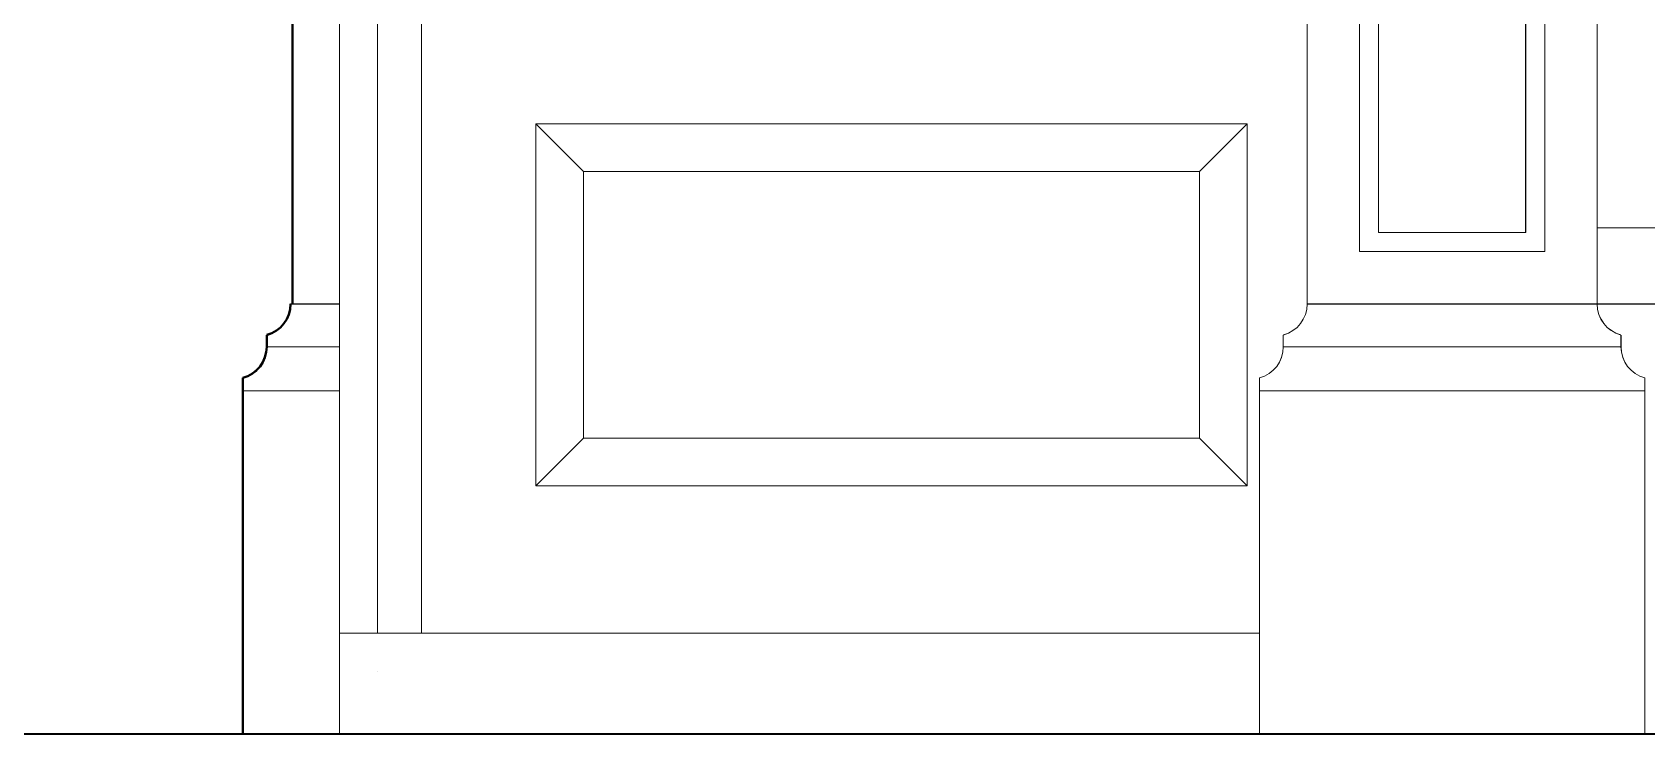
# Model space of a CAD drawing. Header units: millimetres. Extents: x -159872 to 386485, y -250577 to 158966.
# Drawn here: x 227241 to 228935, y 15172 to 15908 of the extents above; entities that cross this region are included whole.
import ezdxf

# ---------------------------------------------------------------- set-up
doc = ezdxf.new("R2010")
doc.units = ezdxf.units.MM
for name, color, linetype, lineweight in [('LDS-elevation', 7, 'Continuous', 9), ('LDS-ground line', 1, 'Continuous', 35), ('LDS-hatch', 253, 'Continuous', 9), ('LDS-struct-extg-doors windows', 7, 'Continuous', 9), ('LDS-struct-extg-walls', 1, 'Continuous', 40)]:
    doc.layers.add(name, color=color, linetype=linetype, lineweight=lineweight)

# ---------------------------------------------------------------- blocks, each defined once
blk = doc.blocks.new('Group-204')
at = {"layer": 'LDS-elevation', "color": 7, "lineweight": 18, "flags": 128}
blk.add_lwpolyline([(166840.5, 54373.5), (166840.5, 52080.3), (166838.6, 52080.3), (166838.6, 52072.7), (166835.3, 52065.8), (166831.6, 52059.7), (166825.5, 52053.6), (166817.8, 52049.2), (166813.6, 52047.7), (166813.6, 52035.3), (166812.4, 52026.3), (166810.2, 52020.5), (166806.6, 52014.7), (166802.5, 52009.4), (166796.7, 52006.1), (166788.6, 52002.7), (166788.6, 51629.6), (177637.7, 51629.6)], dxfattribs=at)
at = {"layer": 'LDS-elevation', "lineweight": 18, "flags": 128}
blk.add_lwpolyline([(166889.9, 51735.1), (167855.2, 51735.1), (167855.2, 51629.6), (166889.9, 51629.6)], close=True, dxfattribs=at)
at = {"layer": 'LDS-hatch', "color": 7}
for p, q in [((167842.2, 52269.3), (167095.9, 52269.3)), ((167095.9, 51889.6), (167095.9, 52269.3)), ((167145.9, 52219.3), (167095.9, 52269.3)), ((167842.2, 52269.3), (167792.2, 52219.3)), ((167145.9, 51939.6), (167095.9, 51889.6)), ((167792.2, 51939.6), (167842.2, 51889.6))]:
    blk.add_line(p, q, dxfattribs=at)
at = {"layer": 'LDS-hatch', "color": 7, "flags": 128}
for points in [[(167960.2, 52135.3), (168154.5, 52135.3), (168154.5, 53648.6), (167960.2, 53648.6)], [(167980.2, 52155.3), (168134.5, 52155.3), (168134.5, 53628.6), (167980.2, 53628.6)], [(167842.2, 52269.3), (167095.9, 52269.3), (167095.9, 51889.6), (167842.2, 51889.6)], [(167792.2, 52219.3), (167145.9, 52219.3), (167145.9, 51939.6), (167792.2, 51939.6)]]:
    blk.add_lwpolyline(points, close=True, dxfattribs=at)
at = {"layer": 'LDS-struct-extg-doors windows', "color": 7}
for p, q in [((166889.9, 51629.6), (166889.9, 54531.7)), ((167905.2, 52080.3), (167905.2, 54531.7)), ((168209.5, 52080.3), (168209.5, 54531.7)), ((166929.9, 51735.1), (166929.9, 53674.2)), ((166975.9, 51735.1), (166975.9, 53634.2)), ((167842.2, 51889.6), (167842.2, 52269.3)), ((168209.5, 52160.3), (170463.4, 52160.3)), ((166838.6, 52080.3), (166889.9, 52080.3)), ((167905.2, 52080.3), (168209.5, 52080.3)), ((168209.5, 52080.3), (170463.4, 52080.3)), ((166813.6, 52035.3), (166889.9, 52035.3)), ((167880.2, 52047.7), (167880.2, 52035.3)), ((167880.2, 52035.3), (168234.5, 52035.3)), ((168234.5, 52047.7), (168234.5, 52035.3)), ((167855.2, 51989.3), (167855.2, 52002.7)), ((168259.5, 52002.7), (168259.5, 51989.3)), ((166889.9, 51989.3), (166788.6, 51989.3)), ((166838.6, 51989.3), (166889.9, 51989.3)), ((167855.2, 51989.3), (167855.2, 51629.6)), ((168259.5, 51989.3), (167855.2, 51989.3)), ((167905.2, 51989.3), (168259.5, 51989.3)), ((168172.6, 51989.3), (168172.6, 51989.3)), ((168259.5, 51989.3), (168259.5, 51629.6)), ((167842.2, 51889.6), (167095.9, 51889.6)), ((167855.2, 51735.1), (166889.9, 51735.1)), ((166929.9, 51695.1), (166929.9, 51695.1))]:
    blk.add_line(p, q, dxfattribs=at)
for centre, start, end in [((167871.6, 52080.3), 284.8747, 0), ((168243.1, 52080.3), 180, 255.1253), ((167846.6, 52035.3), 284.8747, 0), ((168268.1, 52035.3), 180, 255.1253)]:
    blk.add_arc(centre, 33.6, start, end, dxfattribs=at)
at = {"layer": 'LDS-struct-extg-walls', "color": 7}
for p, q in [((166840.5, 52080.3), (166840.5, 54531.7)), ((166840.5, 52080.3), (166840.5, 54531.7)), ((166813.6, 52047.7), (166813.6, 52035.3)), ((166788.6, 51989.3), (166788.6, 52002.7)), ((166788.6, 51989.3), (166788.6, 51629.6))]:
    blk.add_line(p, q, dxfattribs=at)
for centre in [(166805, 52080.3), (166780, 52035.3)]:
    blk.add_arc(centre, 33.6, 284.8747, 0, dxfattribs=at)

msp = doc.modelspace()

# ---------------------------------------------------------------- linework, layer by layer
at = {"layer": 'LDS-ground line', "color": 7}
msp.add_line((225304.85938, 15172.07475), (241767.58462, 15172.07475), dxfattribs=at)
at = {"layer": 'LDS-hatch', "color": 253}
for p, q in [((228515.69313, 15811.77189), (227769.41617, 15811.77189)), ((227769.41617, 15432.13064), (227769.41617, 15811.77189)), ((227819.41617, 15761.77189), (227769.41617, 15811.77189)), ((228515.69313, 15811.77189), (228465.69313, 15761.77189)), ((227819.41617, 15482.13064), (227769.41617, 15432.13064)), ((228465.69313, 15482.13064), (228515.69313, 15432.13064))]:
    msp.add_line(p, q, dxfattribs=at)
at = {"layer": 'LDS-hatch', "color": 253, "flags": 128}
for points in [[(228633.70122, 15677.73644), (228827.96868, 15677.73644), (228827.96868, 17191.07975), (228633.70122, 17191.07975)], [(228653.70122, 15697.73644), (228807.96868, 15697.73644), (228807.96868, 17171.07975), (228653.70122, 17171.07975)], [(228515.69313, 15811.77189), (227769.41617, 15811.77189), (227769.41617, 15432.13064), (228515.69313, 15432.13064)], [(228465.69313, 15761.77189), (227819.41617, 15761.77189), (227819.41617, 15482.13064), (228465.69313, 15482.13064)]]:
    msp.add_lwpolyline(points, close=True, dxfattribs=at)
at = {"layer": 'LDS-struct-extg-doors windows', "color": 253}
for p, q in [((227563.41617, 15172.07475), (227563.41617, 17916.00423)), ((228578.70122, 15622.73644), (228578.70122, 17916.00423)), ((228882.96868, 15622.73644), (228882.96868, 17916.00423)), ((227603.41617, 15277.62426), (227603.41617, 17216.67309)), ((227649.41617, 15277.62426), (227649.41617, 17176.67309)), ((228515.69313, 15432.13064), (228515.69313, 15811.77189)), ((228882.96868, 15702.73644), (231136.95834, 15702.73644)), ((227512.1074, 15622.73644), (227563.41617, 15622.73644)), ((228578.70122, 15622.73644), (228882.96868, 15622.73644)), ((228882.96868, 15622.73644), (231136.95834, 15622.73644)), ((228553.70122, 15590.22947), (228553.70122, 15577.73644)), ((228907.96868, 15590.22947), (228907.96868, 15577.73644)), ((227487.1074, 15577.73644), (227563.41617, 15577.73644)), ((228553.70122, 15577.73644), (228907.96868, 15577.73644)), ((228528.70122, 15531.7954), (228528.70122, 15545.22947)), ((228932.96868, 15545.22947), (228932.96868, 15531.7954)), ((227563.41617, 15531.7954), (227462.1074, 15531.7954)), ((227512.1074, 15531.7954), (227563.41617, 15531.7954)), ((228528.70122, 15531.7954), (228528.70122, 15172.07475)), ((228932.96868, 15531.7954), (228528.70122, 15531.7954)), ((228578.70122, 15531.7954), (228932.96868, 15531.7954)), ((228846.09456, 15531.7954), (228846.09456, 15531.7954)), ((228932.96868, 15531.7954), (228932.96868, 15172.07475)), ((228515.69313, 15432.13064), (227769.41617, 15432.13064)), ((228528.70122, 15277.62426), (227563.41617, 15277.62426)), ((227603.41617, 15237.62426), (227603.41617, 15237.62426))]:
    msp.add_line(p, q, dxfattribs=at)
for centre, start, end in [((228545.06716, 15622.73644), 284.87468855, 0), ((228916.60274, 15622.73644), 180, 255.12531145), ((228520.06716, 15577.73644), 284.87468855, 0), ((228941.60274, 15577.73644), 180, 255.12531145)]:
    msp.add_arc(centre, 33.63406, start, end, dxfattribs=at)
at = {"layer": 'LDS-struct-extg-walls', "color": 253}
for p, q in [((227514.02373, 15622.73644), (227514.02373, 17916.00423)), ((227514.02373, 15622.73644), (227514.02373, 17916.00423)), ((227487.1074, 15590.22947), (227487.1074, 15577.73644)), ((227462.1074, 15531.7954), (227462.1074, 15545.22947)), ((227462.1074, 15531.7954), (227462.1074, 15172.07475))]:
    msp.add_line(p, q, dxfattribs=at)
for centre in [(227478.47334, 15622.73644), (227453.47334, 15577.73644)]:
    msp.add_arc(centre, 33.63406, 284.87468855, 0, dxfattribs=at)

# ---------------------------------------------------------------- block references
at = {"layer": 'LDS-elevation', "color": 7}
msp.add_blockref('Group-204', (60673.51323, -36457.51522), dxfattribs=at)

doc.saveas('drawing.dxf')
